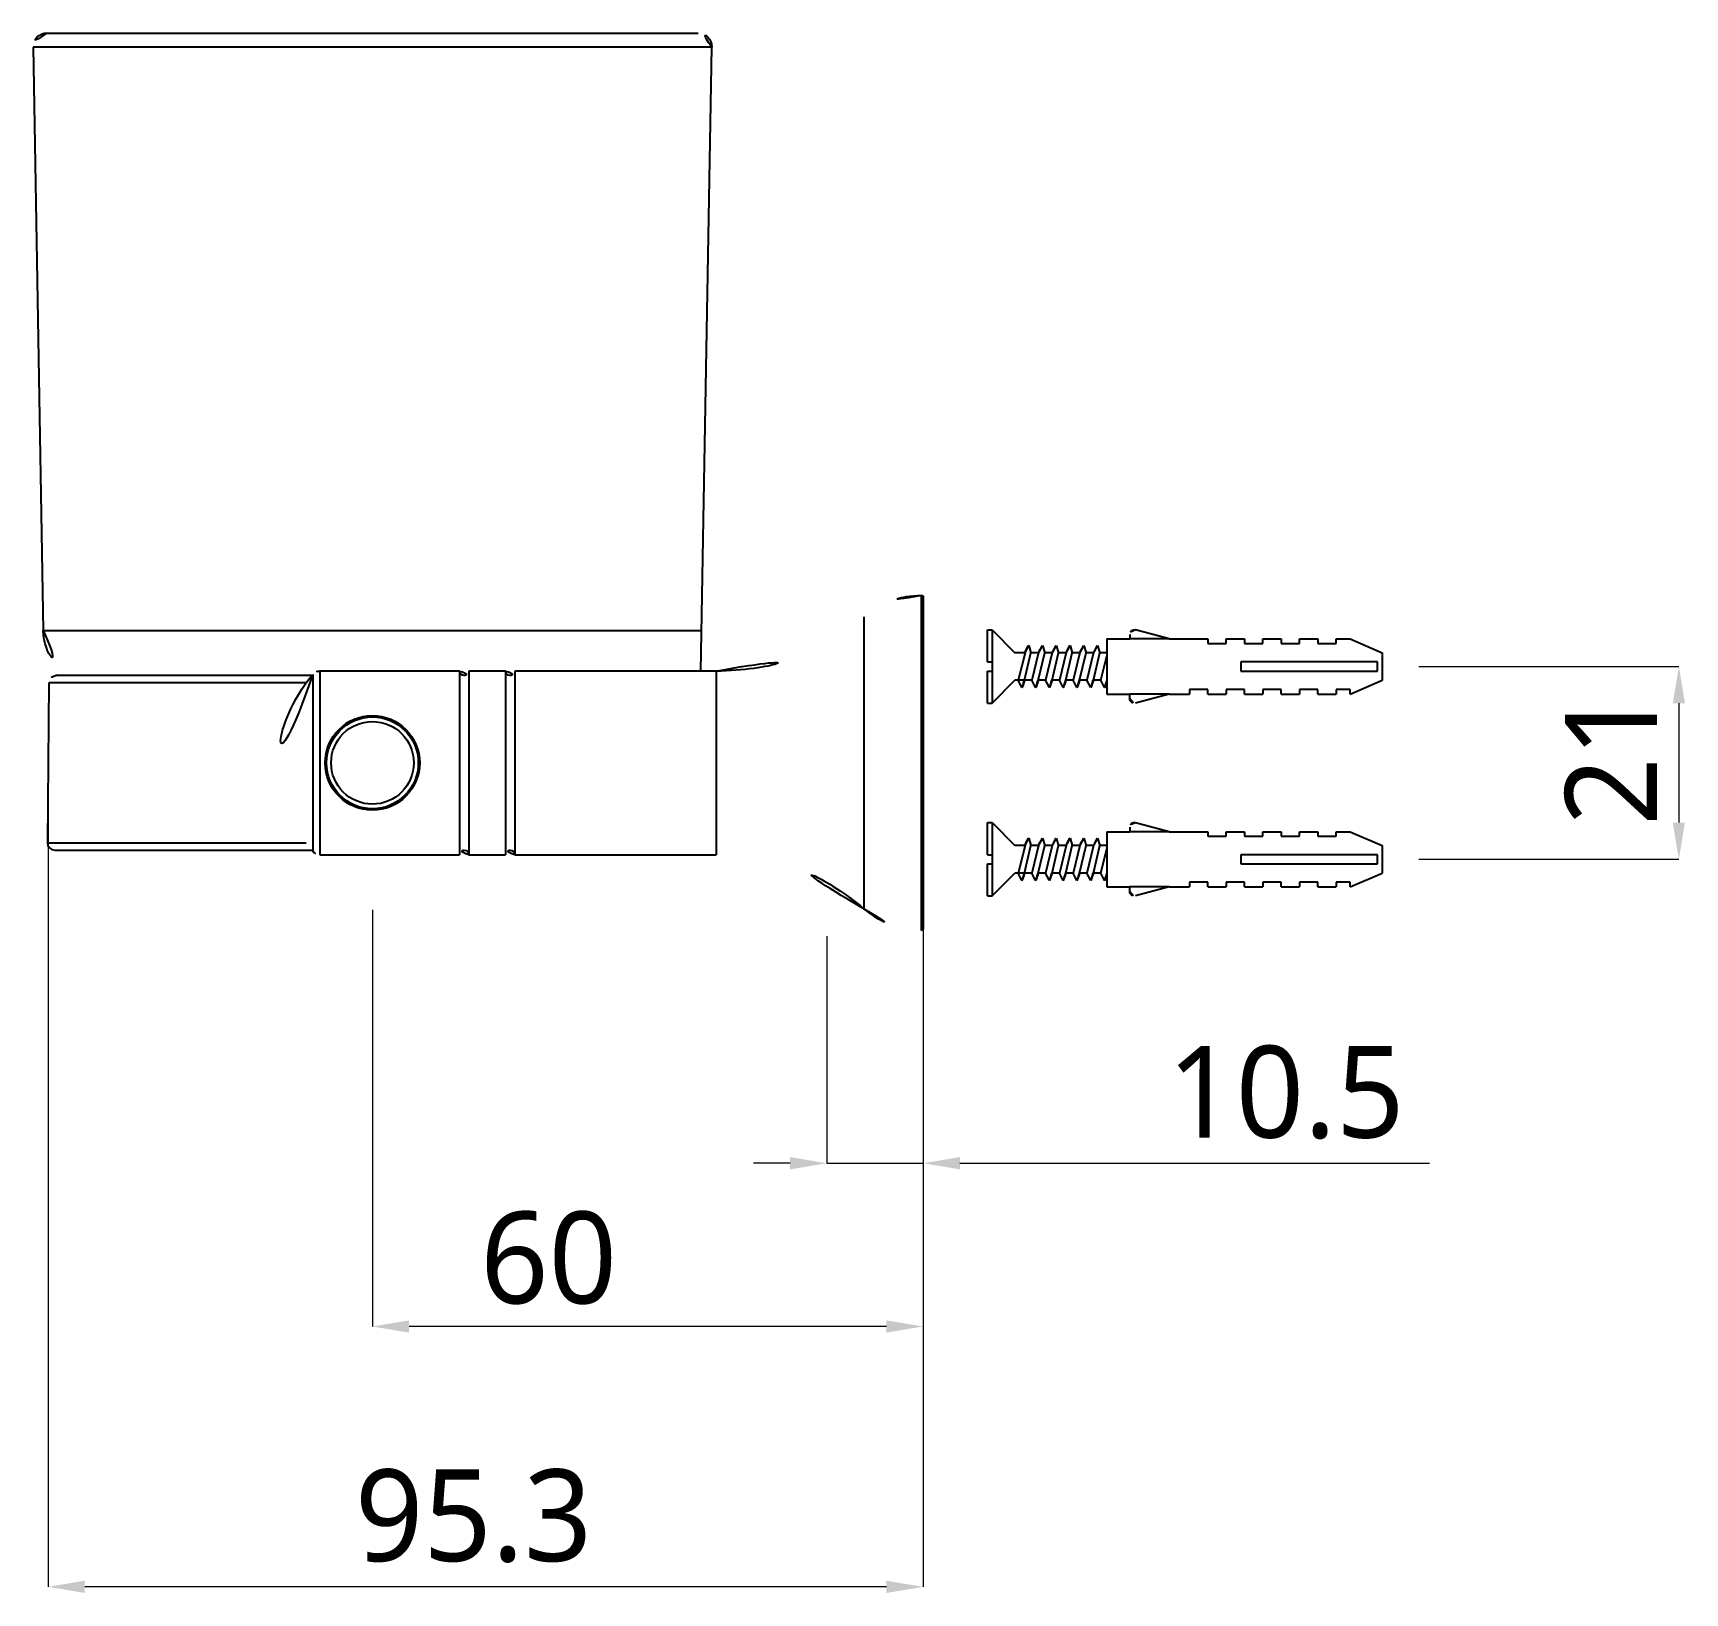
# Model space of a CAD drawing. Extents: x 16296660632 to 16296679688, y -37409620961 to -37409616551.
# Drawn here: x 16296679209.6 to 16296679389.6, y -37409616852.3 to -37409616682.4 of the extents above; entities that cross this region are included whole.
import ezdxf

# ---------------------------------------------------------------- set-up
doc = ezdxf.new("R2010")
doc.units = 0
doc.header["$LTSCALE"] = 10
doc.header["$MEASUREMENT"] = 0
doc.header["$PDMODE"] = 3
doc.header["$PDSIZE"] = -10
doc.layers.get('0').update_dxf_attribs({"linetype": 'CONTINUOUS'})
doc.layers.get('DEFPOINTS').update_dxf_attribs({"linetype": 'CONTINUOUS'})
doc.styles.add('Daelim Dimension', font='')
doc.styles.get('Daelim Dimension').set_extended_font_data('NanumGothic')
doc.dimstyles.new('DEFAULT', dxfattribs={"dimscale": 2, "dimtxt": 2, "dimasz": 2, "dimexe": 0, "dimexo": 2, "dimgap": 1, "dimtad": 1, "dimdec": 1, "dimzin": 9, "dimdsep": 46, "dimtxsty": 'Daelim Dimension', "dimcen": 0.5, "dimclrd": 252, "dimclre": 252, "dimclrt": 3, "dimadec": 1, "dimazin": 0, "dimtfac": 1, "dimtdec": 1, "dimtix": 1, "dimtmove": 0, "dimatfit": 3, "dimfxl": 1, "dimtolj": 1, "dimtzin": 1, "dimlwd": 9, "dimlwe": 9, "dimarcsym": 0})

# ---------------------------------------------------------------- blocks, each defined once
blk = doc.blocks.new('*D16')
at = {"color": 5, "lineweight": 9, "transparency": 16777216}
for p, q in [((16296679296.084801, -37409616780.716957), (16296679296.084801, -37409616805.46199)), ((16296679306.584801, -37409616783.898407), (16296679306.584801, -37409616805.46199)), ((16296679292.084801, -37409616805.46199), (16296679288.084801, -37409616805.46199)), ((16296679296.084801, -37409616805.46199), (16296679306.584801, -37409616805.46199)), ((16296679310.584801, -37409616805.46199), (16296679361.735979, -37409616805.46199))]:
    blk.add_line(p, q, dxfattribs=at)
at = {"color": 5, "transparency": 16777216}
for points in [[(16296679292.084801, -37409616804.795326), (16296679292.084801, -37409616806.128647), (16296679296.084801, -37409616805.46199)], [(16296679310.584801, -37409616804.795326), (16296679310.584801, -37409616806.128647), (16296679306.584801, -37409616805.46199)]]:
    blk.add_solid(points, dxfattribs=at)
at = {"layer": 'DEFPOINTS', "color": 0, "transparency": 16777216}
for p in [(16296679296.084801, -37409616776.716957), (16296679306.584801, -37409616779.898407), (16296679296.084801, -37409616805.46199)]:
    blk.add_point(p, dxfattribs=at)
at = {"color": 7, "transparency": 16777216, "insert": (16296679346.102209, -37409616797.775291), "char_height": 10, "attachment_point": 5, "style": 'Daelim Dimension'}
blk.add_mtext('\\A1;10.5', dxfattribs=at)
blk = doc.blocks.new('*D17')
at = {"color": 5, "lineweight": 9, "transparency": 16777216}
for p, q in [((16296679246.584801, -37409616777.850357), (16296679246.584801, -37409616823.246613)), ((16296679306.584801, -37409616802.482231), (16296679306.584801, -37409616823.246613)), ((16296679302.584801, -37409616823.246613), (16296679250.584801, -37409616823.246613))]:
    blk.add_line(p, q, dxfattribs=at)
at = {"color": 5, "transparency": 16777216}
for points in [[(16296679250.584801, -37409616822.579948), (16296679250.584801, -37409616823.913277), (16296679246.584801, -37409616823.246613)], [(16296679302.584801, -37409616822.579948), (16296679302.584801, -37409616823.913277), (16296679306.584801, -37409616823.246613)]]:
    blk.add_solid(points, dxfattribs=at)
at = {"layer": 'DEFPOINTS', "color": 0, "transparency": 16777216}
for p in [(16296679246.584801, -37409616773.850357), (16296679306.584801, -37409616798.482231), (16296679246.584801, -37409616823.246613)]:
    blk.add_point(p, dxfattribs=at)
at = {"color": 7, "transparency": 16777216, "insert": (16296679265.78281, -37409616815.803123), "char_height": 10, "attachment_point": 5, "style": 'Daelim Dimension'}
blk.add_mtext('\\A1;60', dxfattribs=at)
blk = doc.blocks.new('*D21')
at = {"color": 5, "lineweight": 9, "transparency": 16777216}
for p, q in [((16296679360.5848, -37409616751.35046), (16296679388.90753, -37409616751.35046)), ((16296679388.90753, -37409616755.35046), (16296679388.90753, -37409616768.35046)), ((16296679360.5848, -37409616772.35046), (16296679388.90753, -37409616772.35046))]:
    blk.add_line(p, q, dxfattribs=at)
at = {"color": 5, "transparency": 16777216}
for points in [[(16296679388.24086, -37409616755.35046), (16296679389.5742, -37409616755.35046), (16296679388.90753, -37409616751.35046)], [(16296679388.24086, -37409616768.35046), (16296679389.5742, -37409616768.35046), (16296679388.90753, -37409616772.35046)]]:
    blk.add_solid(points, dxfattribs=at)
at = {"layer": 'DEFPOINTS', "color": 0, "transparency": 16777216}
for p in [(16296679356.5848, -37409616751.35046), (16296679356.5848, -37409616772.35046), (16296679388.90753, -37409616772.35046)]:
    blk.add_point(p, dxfattribs=at)
at = {"color": 7, "transparency": 16777216, "insert": (16296679381.51412, -37409616761.24116), "char_height": 10, "attachment_point": 5, "rotation": 90, "style": 'Daelim Dimension'}
blk.add_mtext('\\A1;21', dxfattribs=at)
blk = doc.blocks.new('*D13')
at = {"color": 5, "lineweight": 9, "transparency": 16777216}
for p, q in [((16296679211.251249, -37409616765.850456), (16296679211.251249, -37409616851.605591)), ((16296679306.584801, -37409616765.850456), (16296679306.584801, -37409616851.605591)), ((16296679302.584801, -37409616851.605591), (16296679215.251249, -37409616851.605591))]:
    blk.add_line(p, q, dxfattribs=at)
at = {"color": 5, "transparency": 16777216}
for points in [[(16296679215.251249, -37409616850.938927), (16296679215.251249, -37409616852.272247), (16296679211.251249, -37409616851.605591)], [(16296679302.584801, -37409616850.938927), (16296679302.584801, -37409616852.272247), (16296679306.584801, -37409616851.605591)]]:
    blk.add_solid(points, dxfattribs=at)
at = {"layer": 'DEFPOINTS', "color": 0, "transparency": 16777216}
for p in [(16296679211.251249, -37409616761.850456), (16296679306.584801, -37409616761.850456), (16296679211.251249, -37409616851.605591)]:
    blk.add_point(p, dxfattribs=at)
at = {"color": 7, "transparency": 16777216, "insert": (16296679257.606701, -37409616843.904587), "char_height": 10, "attachment_point": 5, "style": 'Daelim Dimension'}
blk.add_mtext('\\A1;95.3', dxfattribs=at)

msp = doc.modelspace()

# ---------------------------------------------------------------- linework, layer by layer
at = {"color": 7}
for p, q in [((16296679211.111219, -37409616682.350372), (16296679282.05839, -37409616682.350372)), ((16296679209.611441, -37409616683.876549), (16296679210.720909, -37409616747.43763)), ((16296679283.558161, -37409616683.876549), (16296679209.611441, -37409616683.876549)), ((16296679282.371679, -37409616751.850456), (16296679283.558161, -37409616683.876549)), ((16296679306.38072, -37409616743.601128), (16296679306.38072, -37409616780.096962)), ((16296679306.584801, -37409616743.817062), (16296679306.584801, -37409616761.850456)), ((16296679300.13603, -37409616745.957603), (16296679300.13603, -37409616761.850456)), ((16296679210.720909, -37409616747.43763), (16296679282.4487, -37409616747.43763)), ((16296679314.084801, -37409616747.350456), (16296679314.084801, -37409616755.350456)), ((16296679326.584801, -37409616748.350456), (16296679326.584801, -37409616754.350456)), ((16296679333.382681, -37409616748.350456), (16296679329.084801, -37409616748.350456)), ((16296679317.677799, -37409616749.850456), (16296679316.927799, -37409616752.850456)), ((16296679317.632441, -37409616752.85041), (16296679318.3248, -37409616749.850456)), ((16296679319.149771, -37409616749.835587), (16296679318.427799, -37409616752.850456)), ((16296679319.12664, -37409616752.867844), (16296679319.8248, -37409616749.850456)), ((16296679320.649771, -37409616749.835587), (16296679319.927799, -37409616752.850456)), ((16296679320.632441, -37409616752.85041), (16296679321.3248, -37409616749.850456)), ((16296679322.149771, -37409616749.835587), (16296679321.427799, -37409616752.850456)), ((16296679322.132441, -37409616752.85041), (16296679322.8248, -37409616749.850456)), ((16296679323.649771, -37409616749.835587), (16296679322.927799, -37409616752.850456)), ((16296679323.632429, -37409616752.850456), (16296679324.3248, -37409616749.850456)), ((16296679325.149771, -37409616749.835587), (16296679324.427799, -37409616752.850456)), ((16296679325.132441, -37409616752.85041), (16296679325.8248, -37409616749.850456)), ((16296679325.927799, -37409616752.850456), (16296679326.584801, -37409616750.222458)), ((16296679240.861, -37409616751.850456), (16296679240.861, -37409616761.850456)), ((16296679256.084801, -37409616751.850456), (16296679240.861, -37409616751.850456)), ((16296679241.584801, -37409616751.850456), (16296679240.861, -37409616751.850456)), ((16296679256.084801, -37409616751.850456), (16296679256.084801, -37409616771.850456)), ((16296679257.084801, -37409616751.850456), (16296679257.084801, -37409616771.850456)), ((16296679261.084801, -37409616751.850456), (16296679257.084801, -37409616751.850456)), ((16296679261.084801, -37409616751.850456), (16296679261.084801, -37409616771.850456)), ((16296679262.084801, -37409616751.850456), (16296679262.084801, -37409616771.850456)), ((16296679284.01408, -37409616751.850456), (16296679262.084801, -37409616751.850456)), ((16296679284.01408, -37409616751.850456), (16296679284.01408, -37409616761.850456)), ((16296679341.195921, -37409616750.850456), (16296679341.195921, -37409616751.850456)), ((16296679211.32732, -37409616753.133682), (16296679211.175301, -37409616770.553436)), ((16296679239.97669, -37409616752.350372), (16296679212.126011, -37409616752.350372)), ((16296679240.095011, -37409616752.207603), (16296679240.095011, -37409616761.850456)), ((16296679333.382681, -37409616754.350456), (16296679329.084801, -37409616754.350456)), ((16296679306.584801, -37409616756.850456), (16296679306.584801, -37409616766.850456)), ((16296679240.095011, -37409616761.850456), (16296679240.095011, -37409616771.493317)), ((16296679240.861, -37409616761.850456), (16296679240.861, -37409616771.850456)), ((16296679284.01408, -37409616761.850456), (16296679284.01408, -37409616771.850456)), ((16296679300.13603, -37409616761.850456), (16296679300.13603, -37409616777.743317)), ((16296679306.584801, -37409616761.850456), (16296679306.38072, -37409616761.850456)), ((16296679306.584801, -37409616761.850456), (16296679306.584801, -37409616779.897003)), ((16296679314.084801, -37409616768.350456), (16296679314.084801, -37409616776.350456)), ((16296679326.584801, -37409616769.350456), (16296679326.584801, -37409616775.350456)), ((16296679333.382681, -37409616769.350456), (16296679329.084801, -37409616769.350456)), ((16296679211.974119, -37409616771.350372), (16296679239.976549, -37409616771.350372)), ((16296679240.861, -37409616771.850456), (16296679256.084801, -37409616771.850456)), ((16296679240.861, -37409616771.850456), (16296679241.584801, -37409616771.850456)), ((16296679257.084801, -37409616771.850456), (16296679261.084801, -37409616771.850456)), ((16296679262.084801, -37409616771.850456), (16296679284.01408, -37409616771.850456)), ((16296679317.677799, -37409616770.850456), (16296679316.927799, -37409616773.850456)), ((16296679317.632441, -37409616773.85041), (16296679318.3248, -37409616770.850456)), ((16296679319.149771, -37409616770.835587), (16296679318.427799, -37409616773.850456)), ((16296679319.12664, -37409616773.867844), (16296679319.8248, -37409616770.850456)), ((16296679320.649771, -37409616770.835587), (16296679319.927799, -37409616773.850456)), ((16296679320.632441, -37409616773.85041), (16296679321.3248, -37409616770.850456)), ((16296679322.149771, -37409616770.835587), (16296679321.427799, -37409616773.850456)), ((16296679322.132441, -37409616773.85041), (16296679322.8248, -37409616770.850456)), ((16296679323.649771, -37409616770.835587), (16296679322.927799, -37409616773.850456)), ((16296679323.632429, -37409616773.850456), (16296679324.3248, -37409616770.850456)), ((16296679325.149771, -37409616770.835587), (16296679324.427799, -37409616773.850456)), ((16296679325.132441, -37409616773.85041), (16296679325.8248, -37409616770.850456)), ((16296679325.927799, -37409616773.850456), (16296679326.584801, -37409616771.222458)), ((16296679341.195921, -37409616771.850456), (16296679341.195921, -37409616772.850456)), ((16296679333.382681, -37409616775.350456), (16296679329.084801, -37409616775.350456))]:
    msp.add_line(p, q, dxfattribs=at)
at = {"color": 7, "linetype": 'Continuous'}
for p, q in [((16296679313.584801, -37409616750.850456), (16296679313.584801, -37409616747.350456)), ((16296679313.584801, -37409616747.350456), (16296679314.084801, -37409616747.350456)), ((16296679314.084801, -37409616747.350456), (16296679316.584801, -37409616749.850456)), ((16296679326.584801, -37409616748.350456), (16296679329.084801, -37409616748.350456)), ((16296679329.084801, -37409616747.850456), (16296679329.084801, -37409616748.350456)), ((16296679333.382681, -37409616748.350456), (16296679329.714211, -37409616747.367493)), ((16296679333.382681, -37409616748.350456), (16296679337.584801, -37409616748.350456)), ((16296679337.584801, -37409616748.350456), (16296679337.584801, -37409616748.850456)), ((16296679339.584801, -37409616748.350456), (16296679341.584801, -37409616748.350456)), ((16296679339.584801, -37409616748.850456), (16296679339.584801, -37409616748.350456)), ((16296679341.584801, -37409616748.350456), (16296679341.584801, -37409616748.850456)), ((16296679343.584801, -37409616748.350456), (16296679345.584801, -37409616748.350456)), ((16296679343.584801, -37409616748.850456), (16296679343.584801, -37409616748.350456)), ((16296679345.584801, -37409616748.350456), (16296679345.584801, -37409616748.850456)), ((16296679347.584801, -37409616748.350456), (16296679349.584801, -37409616748.350456)), ((16296679347.584801, -37409616748.850456), (16296679347.584801, -37409616748.350456)), ((16296679349.584801, -37409616748.350456), (16296679349.584801, -37409616748.850456)), ((16296679351.584801, -37409616748.350456), (16296679353.084801, -37409616748.350456)), ((16296679351.584801, -37409616748.850456), (16296679351.584801, -37409616748.350456)), ((16296679353.084801, -37409616748.350456), (16296679356.584801, -37409616749.850456)), ((16296679317.677799, -37409616749.850456), (16296679316.584801, -37409616749.850456)), ((16296679317.677799, -37409616749.850456), (16296679318.084801, -37409616749.05146)), ((16296679318.03681, -37409616749.097763), (16296679318.084801, -37409616749.05146)), ((16296679318.084801, -37409616749.05146), (16296679318.3248, -37409616749.850456)), ((16296679319.177799, -37409616749.850456), (16296679318.3248, -37409616749.850456)), ((16296679319.177799, -37409616749.850456), (16296679319.584801, -37409616749.05146)), ((16296679319.53681, -37409616749.097763), (16296679319.584801, -37409616749.05146)), ((16296679319.584801, -37409616749.05146), (16296679319.8248, -37409616749.850456)), ((16296679320.677799, -37409616749.850456), (16296679319.8248, -37409616749.850456)), ((16296679320.677799, -37409616749.850456), (16296679321.084801, -37409616749.05146)), ((16296679321.03681, -37409616749.097763), (16296679321.084801, -37409616749.05146)), ((16296679321.084801, -37409616749.05146), (16296679321.3248, -37409616749.850456)), ((16296679322.177799, -37409616749.850456), (16296679321.3248, -37409616749.850456)), ((16296679322.177799, -37409616749.850456), (16296679322.584801, -37409616749.05146)), ((16296679322.53681, -37409616749.097763), (16296679322.584801, -37409616749.05146)), ((16296679322.584801, -37409616749.05146), (16296679322.8248, -37409616749.850456)), ((16296679323.677799, -37409616749.850456), (16296679322.8248, -37409616749.850456)), ((16296679323.677799, -37409616749.850456), (16296679324.084801, -37409616749.05146)), ((16296679324.03681, -37409616749.097763), (16296679324.084801, -37409616749.05146)), ((16296679324.084801, -37409616749.05146), (16296679324.3248, -37409616749.850456)), ((16296679325.177799, -37409616749.850456), (16296679324.3248, -37409616749.850456)), ((16296679325.177799, -37409616749.850456), (16296679325.584801, -37409616749.05146)), ((16296679325.53681, -37409616749.097763), (16296679325.584801, -37409616749.05146)), ((16296679325.584801, -37409616749.05146), (16296679325.8248, -37409616749.850456)), ((16296679326.584801, -37409616749.850456), (16296679325.8248, -37409616749.850456)), ((16296679337.584801, -37409616748.850456), (16296679339.584801, -37409616748.850456)), ((16296679341.584801, -37409616748.850456), (16296679343.584801, -37409616748.850456)), ((16296679345.584801, -37409616748.850456), (16296679347.584801, -37409616748.850456)), ((16296679349.584801, -37409616748.850456), (16296679351.584801, -37409616748.850456)), ((16296679356.584801, -37409616749.850456), (16296679356.584801, -37409616752.850456)), ((16296679313.584801, -37409616750.850456), (16296679314.084801, -37409616750.850456)), ((16296679313.584801, -37409616755.350456), (16296679313.584801, -37409616751.850456)), ((16296679313.584801, -37409616751.850456), (16296679314.084801, -37409616751.850456)), ((16296679356.084801, -37409616750.850456), (16296679341.195921, -37409616750.850456)), ((16296679341.195921, -37409616751.850456), (16296679356.084801, -37409616751.850456)), ((16296679356.084801, -37409616751.850456), (16296679356.084801, -37409616750.850456)), ((16296679314.084801, -37409616755.350456), (16296679316.584801, -37409616752.850456)), ((16296679318.427799, -37409616752.850456), (16296679316.584801, -37409616752.850456)), ((16296679317.334801, -37409616753.64946), (16296679316.927799, -37409616752.850456)), ((16296679317.5748, -37409616752.850456), (16296679317.334801, -37409616753.64946)), ((16296679318.834801, -37409616753.64946), (16296679318.427799, -37409616752.850456)), ((16296679319.0748, -37409616752.850456), (16296679318.834801, -37409616753.64946)), ((16296679319.927799, -37409616752.850456), (16296679319.0748, -37409616752.850456)), ((16296679320.334801, -37409616753.64946), (16296679319.927799, -37409616752.850456)), ((16296679320.5748, -37409616752.850456), (16296679320.334801, -37409616753.64946)), ((16296679321.427799, -37409616752.850456), (16296679320.5748, -37409616752.850456)), ((16296679321.834801, -37409616753.64946), (16296679321.427799, -37409616752.850456)), ((16296679322.0748, -37409616752.850456), (16296679321.834801, -37409616753.64946)), ((16296679322.927799, -37409616752.850456), (16296679322.0748, -37409616752.850456)), ((16296679323.334801, -37409616753.64946), (16296679322.927799, -37409616752.850456)), ((16296679323.5748, -37409616752.850456), (16296679323.334801, -37409616753.64946)), ((16296679324.427799, -37409616752.850456), (16296679323.5748, -37409616752.850456)), ((16296679324.834801, -37409616753.64946), (16296679324.427799, -37409616752.850456)), ((16296679325.0748, -37409616752.850456), (16296679324.834801, -37409616753.64946)), ((16296679325.927799, -37409616752.850456), (16296679325.0748, -37409616752.850456)), ((16296679326.334801, -37409616753.64946), (16296679325.927799, -37409616752.850456)), ((16296679326.5748, -37409616752.850456), (16296679326.334801, -37409616753.64946)), ((16296679326.584801, -37409616752.850456), (16296679326.5748, -37409616752.850456)), ((16296679337.584801, -37409616753.850456), (16296679335.584801, -37409616753.850456)), ((16296679335.584801, -37409616753.850456), (16296679335.584801, -37409616754.350456)), ((16296679337.584801, -37409616754.350456), (16296679337.584801, -37409616753.850456)), ((16296679341.584801, -37409616753.850456), (16296679339.584801, -37409616753.850456)), ((16296679339.584801, -37409616753.850456), (16296679339.584801, -37409616754.350456)), ((16296679341.584801, -37409616754.350456), (16296679341.584801, -37409616753.850456)), ((16296679345.584801, -37409616753.850456), (16296679343.584801, -37409616753.850456)), ((16296679343.584801, -37409616753.850456), (16296679343.584801, -37409616754.350456)), ((16296679345.584801, -37409616754.350456), (16296679345.584801, -37409616753.850456)), ((16296679349.584801, -37409616753.850456), (16296679347.584801, -37409616753.850456)), ((16296679347.584801, -37409616753.850456), (16296679347.584801, -37409616754.350456)), ((16296679349.584801, -37409616754.350456), (16296679349.584801, -37409616753.850456)), ((16296679353.084801, -37409616753.850456), (16296679351.584801, -37409616753.850456)), ((16296679351.584801, -37409616753.850456), (16296679351.584801, -37409616754.350456)), ((16296679353.084801, -37409616754.350456), (16296679356.584801, -37409616752.850456)), ((16296679353.084801, -37409616754.350456), (16296679353.084801, -37409616753.850456)), ((16296679356.584801, -37409616752.781616), (16296679356.544689, -37409616752.867653)), ((16296679313.642639, -37409616755.350456), (16296679313.584801, -37409616755.334961)), ((16296679313.584801, -37409616755.350456), (16296679314.084801, -37409616755.350456)), ((16296679326.584801, -37409616754.350456), (16296679329.084801, -37409616754.350456)), ((16296679329.084801, -37409616754.850456), (16296679329.084801, -37409616754.350456)), ((16296679333.382681, -37409616754.350456), (16296679329.714211, -37409616755.33342)), ((16296679333.382681, -37409616754.350456), (16296679335.584801, -37409616754.350456)), ((16296679337.584801, -37409616754.350456), (16296679339.584801, -37409616754.350456)), ((16296679341.584801, -37409616754.350456), (16296679343.584801, -37409616754.350456)), ((16296679345.584801, -37409616754.350456), (16296679347.584801, -37409616754.350456)), ((16296679349.584801, -37409616754.350456), (16296679351.584801, -37409616754.350456)), ((16296679313.584801, -37409616771.850456), (16296679313.584801, -37409616768.350456)), ((16296679313.584801, -37409616768.350456), (16296679314.084801, -37409616768.350456)), ((16296679314.084801, -37409616768.350456), (16296679316.584801, -37409616770.850456)), ((16296679317.677799, -37409616770.850456), (16296679318.084801, -37409616770.05146)), ((16296679318.03681, -37409616770.097763), (16296679318.084801, -37409616770.05146)), ((16296679318.084801, -37409616770.05146), (16296679318.3248, -37409616770.850456)), ((16296679319.177799, -37409616770.850456), (16296679319.584801, -37409616770.05146)), ((16296679319.53681, -37409616770.097763), (16296679319.584801, -37409616770.05146)), ((16296679319.584801, -37409616770.05146), (16296679319.8248, -37409616770.850456)), ((16296679320.677799, -37409616770.850456), (16296679321.084801, -37409616770.05146)), ((16296679321.03681, -37409616770.097763), (16296679321.084801, -37409616770.05146)), ((16296679321.084801, -37409616770.05146), (16296679321.3248, -37409616770.850456)), ((16296679322.177799, -37409616770.850456), (16296679322.584801, -37409616770.05146)), ((16296679322.53681, -37409616770.097763), (16296679322.584801, -37409616770.05146)), ((16296679322.584801, -37409616770.05146), (16296679322.8248, -37409616770.850456)), ((16296679323.677799, -37409616770.850456), (16296679324.084801, -37409616770.05146)), ((16296679324.03681, -37409616770.097763), (16296679324.084801, -37409616770.05146)), ((16296679324.084801, -37409616770.05146), (16296679324.3248, -37409616770.850456)), ((16296679325.177799, -37409616770.850456), (16296679325.584801, -37409616770.05146)), ((16296679325.53681, -37409616770.097763), (16296679325.584801, -37409616770.05146)), ((16296679325.584801, -37409616770.05146), (16296679325.8248, -37409616770.850456)), ((16296679326.584801, -37409616769.350456), (16296679329.084801, -37409616769.350456)), ((16296679329.084801, -37409616768.850456), (16296679329.084801, -37409616769.350456)), ((16296679333.382681, -37409616769.350456), (16296679329.714211, -37409616768.367493)), ((16296679333.382681, -37409616769.350456), (16296679337.584801, -37409616769.350456)), ((16296679337.584801, -37409616769.350456), (16296679337.584801, -37409616769.850456)), ((16296679337.584801, -37409616769.850456), (16296679339.584801, -37409616769.850456)), ((16296679339.584801, -37409616769.350456), (16296679341.584801, -37409616769.350456)), ((16296679339.584801, -37409616769.850456), (16296679339.584801, -37409616769.350456)), ((16296679341.584801, -37409616769.350456), (16296679341.584801, -37409616769.850456)), ((16296679341.584801, -37409616769.850456), (16296679343.584801, -37409616769.850456)), ((16296679343.584801, -37409616769.350456), (16296679345.584801, -37409616769.350456)), ((16296679343.584801, -37409616769.850456), (16296679343.584801, -37409616769.350456)), ((16296679345.584801, -37409616769.350456), (16296679345.584801, -37409616769.850456)), ((16296679345.584801, -37409616769.850456), (16296679347.584801, -37409616769.850456)), ((16296679347.584801, -37409616769.350456), (16296679349.584801, -37409616769.350456)), ((16296679347.584801, -37409616769.850456), (16296679347.584801, -37409616769.350456)), ((16296679349.584801, -37409616769.350456), (16296679349.584801, -37409616769.850456)), ((16296679349.584801, -37409616769.850456), (16296679351.584801, -37409616769.850456)), ((16296679351.584801, -37409616769.350456), (16296679353.084801, -37409616769.350456)), ((16296679351.584801, -37409616769.850456), (16296679351.584801, -37409616769.350456)), ((16296679353.084801, -37409616769.350456), (16296679356.584801, -37409616770.850456)), ((16296679313.584801, -37409616771.850456), (16296679314.084801, -37409616771.850456)), ((16296679317.677799, -37409616770.850456), (16296679316.584801, -37409616770.850456)), ((16296679319.177799, -37409616770.850456), (16296679318.3248, -37409616770.850456)), ((16296679320.677799, -37409616770.850456), (16296679319.8248, -37409616770.850456)), ((16296679322.177799, -37409616770.850456), (16296679321.3248, -37409616770.850456)), ((16296679323.677799, -37409616770.850456), (16296679322.8248, -37409616770.850456)), ((16296679325.177799, -37409616770.850456), (16296679324.3248, -37409616770.850456)), ((16296679326.584801, -37409616770.850456), (16296679325.8248, -37409616770.850456)), ((16296679356.084801, -37409616771.850456), (16296679341.195921, -37409616771.850456)), ((16296679356.084801, -37409616772.850456), (16296679356.084801, -37409616771.850456)), ((16296679356.584801, -37409616770.850456), (16296679356.584801, -37409616773.850456)), ((16296679313.584801, -37409616776.350456), (16296679313.584801, -37409616772.850456)), ((16296679313.584801, -37409616772.850456), (16296679314.084801, -37409616772.850456)), ((16296679341.195921, -37409616772.850456), (16296679356.084801, -37409616772.850456)), ((16296679314.084801, -37409616776.350456), (16296679316.584801, -37409616773.850456)), ((16296679318.427799, -37409616773.850456), (16296679316.584801, -37409616773.850456)), ((16296679317.334801, -37409616774.64946), (16296679316.927799, -37409616773.850456)), ((16296679317.5748, -37409616773.850456), (16296679317.334801, -37409616774.64946)), ((16296679318.834801, -37409616774.64946), (16296679318.427799, -37409616773.850456)), ((16296679319.0748, -37409616773.850456), (16296679318.834801, -37409616774.64946)), ((16296679319.927799, -37409616773.850456), (16296679319.0748, -37409616773.850456)), ((16296679320.334801, -37409616774.64946), (16296679319.927799, -37409616773.850456)), ((16296679320.5748, -37409616773.850456), (16296679320.334801, -37409616774.64946)), ((16296679321.427799, -37409616773.850456), (16296679320.5748, -37409616773.850456)), ((16296679321.834801, -37409616774.64946), (16296679321.427799, -37409616773.850456)), ((16296679322.0748, -37409616773.850456), (16296679321.834801, -37409616774.64946)), ((16296679322.927799, -37409616773.850456), (16296679322.0748, -37409616773.850456)), ((16296679323.334801, -37409616774.64946), (16296679322.927799, -37409616773.850456)), ((16296679323.5748, -37409616773.850456), (16296679323.334801, -37409616774.64946)), ((16296679324.427799, -37409616773.850456), (16296679323.5748, -37409616773.850456)), ((16296679324.834801, -37409616774.64946), (16296679324.427799, -37409616773.850456)), ((16296679325.0748, -37409616773.850456), (16296679324.834801, -37409616774.64946)), ((16296679325.927799, -37409616773.850456), (16296679325.0748, -37409616773.850456)), ((16296679326.334801, -37409616774.64946), (16296679325.927799, -37409616773.850456)), ((16296679326.5748, -37409616773.850456), (16296679326.334801, -37409616774.64946)), ((16296679326.584801, -37409616773.850456), (16296679326.5748, -37409616773.850456)), ((16296679326.584801, -37409616775.350456), (16296679329.084801, -37409616775.350456)), ((16296679329.084801, -37409616775.850456), (16296679329.084801, -37409616775.350456)), ((16296679333.382681, -37409616775.350456), (16296679329.714211, -37409616776.33342)), ((16296679333.382681, -37409616775.350456), (16296679335.584801, -37409616775.350456)), ((16296679337.584801, -37409616774.850456), (16296679335.584801, -37409616774.850456)), ((16296679335.584801, -37409616774.850456), (16296679335.584801, -37409616775.350456)), ((16296679337.584801, -37409616775.350456), (16296679337.584801, -37409616774.850456)), ((16296679337.584801, -37409616775.350456), (16296679339.584801, -37409616775.350456)), ((16296679341.584801, -37409616774.850456), (16296679339.584801, -37409616774.850456)), ((16296679339.584801, -37409616774.850456), (16296679339.584801, -37409616775.350456)), ((16296679341.584801, -37409616775.350456), (16296679341.584801, -37409616774.850456)), ((16296679341.584801, -37409616775.350456), (16296679343.584801, -37409616775.350456)), ((16296679345.584801, -37409616774.850456), (16296679343.584801, -37409616774.850456)), ((16296679343.584801, -37409616774.850456), (16296679343.584801, -37409616775.350456)), ((16296679345.584801, -37409616775.350456), (16296679345.584801, -37409616774.850456)), ((16296679345.584801, -37409616775.350456), (16296679347.584801, -37409616775.350456)), ((16296679349.584801, -37409616774.850456), (16296679347.584801, -37409616774.850456)), ((16296679347.584801, -37409616774.850456), (16296679347.584801, -37409616775.350456)), ((16296679349.584801, -37409616775.350456), (16296679349.584801, -37409616774.850456)), ((16296679349.584801, -37409616775.350456), (16296679351.584801, -37409616775.350456)), ((16296679353.084801, -37409616774.850456), (16296679351.584801, -37409616774.850456)), ((16296679351.584801, -37409616774.850456), (16296679351.584801, -37409616775.350456)), ((16296679353.084801, -37409616775.350456), (16296679356.584801, -37409616773.850456)), ((16296679353.084801, -37409616775.350456), (16296679353.084801, -37409616774.850456)), ((16296679356.584801, -37409616773.781616), (16296679356.544689, -37409616773.867653)), ((16296679313.642639, -37409616776.350456), (16296679313.584801, -37409616776.334961)), ((16296679313.584801, -37409616776.350456), (16296679314.084801, -37409616776.350456))]:
    msp.add_line(p, q, dxfattribs=at)
at = {"color": 7, "flags": 128}
for points in [[(16296679306.38072, -37409616743.601128), (16296679306.467409, -37409616743.618927), (16296679306.53754, -37409616743.671959), (16296679306.57272, -37409616743.732613), (16296679306.584801, -37409616743.801086)], [(16296679239.37059, -37409616753.143387), (16296679237.45899, -37409616753.143387), (16296679233.091921, -37409616753.143387), (16296679228.95569, -37409616753.143387), (16296679225.121099, -37409616753.143387), (16296679221.653749, -37409616753.143387), (16296679218.612961, -37409616753.143387), (16296679216.05077, -37409616753.143387), (16296679214.011009, -37409616753.143387), (16296679212.528589, -37409616753.143387), (16296679211.62886, -37409616753.143387), (16296679211.32723, -37409616753.143387)], [(16296679211.17412, -37409616770.543388), (16296679211.233, -37409616770.851669), (16296679211.405951, -37409616771.113579), (16296679211.666349, -37409616771.288803), (16296679211.974119, -37409616771.350372)], [(16296679211.17539, -37409616770.543404), (16296679211.47831, -37409616770.543388), (16296679212.38191, -37409616770.543388), (16296679213.87072, -37409616770.543388), (16296679215.91926, -37409616770.543388), (16296679218.492491, -37409616770.543388), (16296679221.546379, -37409616770.543388), (16296679225.02866, -37409616770.543388), (16296679228.87977, -37409616770.543388), (16296679233.03381, -37409616770.543388), (16296679237.419689, -37409616770.543388), (16296679239.360531, -37409616770.543388)], [(16296679306.584801, -37409616779.897003), (16296679306.565229, -37409616779.983307), (16296679306.51078, -37409616780.052338), (16296679306.44943, -37409616780.086273), (16296679306.38072, -37409616780.096962)]]:
    msp.add_lwpolyline(points, dxfattribs=at)
at = {"color": 7}
for radius in [5.15, 5, 5, 4.5]:
    msp.add_circle((16296679246.584801, -37409616761.850456), radius, dxfattribs=at)
for centre, radius, start, end in [((16296679211.111219, -37409616683.850372), 1.5, 90, 181.00020928), ((16296679282.05839, -37409616683.850372), 1.5, 358.99979072, 90), ((16296679306.584801, -37409616753.600456), 10, 91.1694069, 130.15675134), ((16296679284.01408, -37409616726.850456), 25, 270, 310.15675134), ((16296679215.72015, -37409616747.350372), 5, 181.00020928, 270), ((16296679240.861, -37409616752.850456), 1, 90, 139.99456313), ((16296679256.584801, -37409616751.850456), 0.5, 180, 0), ((16296679261.584801, -37409616751.850456), 0.5, 180, 0), ((16296679212.12599, -37409616753.150383), 0.800014, 90, 179.49904026), ((16296679251.584801, -37409616761.850456), 15, 139.99456313, 220.00543687), ((16296679240.861, -37409616770.850456), 1, 220.00543687, 270), ((16296679256.584801, -37409616771.850456), 0.5, 0, 180), ((16296679261.584801, -37409616771.850456), 0.5, 0, 180), ((16296679284.01408, -37409616796.850456), 25, 49.84324866, 90), ((16296679306.584801, -37409616770.100456), 10, 229.84324866, 268.8305931)]:
    msp.add_arc(centre, radius, start, end, dxfattribs=at)
at = {"color": 7, "linetype": 'Continuous'}
for centre, start, end in [((16296679329.584801, -37409616747.850456), 74.99998964, 180), ((16296679329.584801, -37409616754.850456), 180, 285.00001036), ((16296679329.584801, -37409616768.850456), 74.99998964, 180), ((16296679329.584801, -37409616775.850456), 180, 285.00001036)]:
    msp.add_arc(centre, 0.5, start, end, dxfattribs=at)
for points in [[(16296679318.03681, -37409616749.097763), (16296679317.88936, -37409616749.380623), (16296679317.725929, -37409616749.69178), (16296679317.649771, -37409616749.835587)], [(16296679319.53681, -37409616749.097763), (16296679319.38936, -37409616749.380623), (16296679319.225929, -37409616749.69178), (16296679319.149771, -37409616749.835587)], [(16296679321.03681, -37409616749.097763), (16296679320.88936, -37409616749.380623), (16296679320.725929, -37409616749.69178), (16296679320.649771, -37409616749.835587)], [(16296679322.53681, -37409616749.097763), (16296679322.38936, -37409616749.380623), (16296679322.225929, -37409616749.69178), (16296679322.149771, -37409616749.835587)], [(16296679324.03681, -37409616749.097763), (16296679323.88936, -37409616749.380623), (16296679323.725929, -37409616749.69178), (16296679323.649771, -37409616749.835587)], [(16296679325.53681, -37409616749.097763), (16296679325.38936, -37409616749.380623), (16296679325.225929, -37409616749.69178), (16296679325.149771, -37409616749.835587)], [(16296679317.334801, -37409616753.64946), (16296679317.384809, -37409616753.59922), (16296679317.41501, -37409616753.523567)], [(16296679317.414249, -37409616753.523323), (16296679317.5093, -37409616753.226471), (16296679317.61521, -37409616752.902298), (16296679317.62664, -37409616752.867844)], [(16296679317.62664, -37409616752.867844), (16296679317.632441, -37409616752.85041)], [(16296679318.834801, -37409616753.64946), (16296679318.884809, -37409616753.59922), (16296679318.91501, -37409616753.523567)], [(16296679318.914249, -37409616753.523323), (16296679319.0093, -37409616753.226471), (16296679319.11521, -37409616752.902298), (16296679319.12664, -37409616752.867844)], [(16296679319.12664, -37409616752.867844), (16296679319.132441, -37409616752.85041)], [(16296679320.334801, -37409616753.64946), (16296679320.384809, -37409616753.59922), (16296679320.41501, -37409616753.523567)], [(16296679320.414249, -37409616753.523323), (16296679320.5093, -37409616753.226471), (16296679320.61521, -37409616752.902298), (16296679320.62664, -37409616752.867844)], [(16296679320.62664, -37409616752.867844), (16296679320.632441, -37409616752.85041)], [(16296679321.834801, -37409616753.64946), (16296679321.884809, -37409616753.59922), (16296679321.91501, -37409616753.523567)], [(16296679321.914249, -37409616753.523323), (16296679322.0093, -37409616753.226471), (16296679322.11521, -37409616752.902298), (16296679322.12664, -37409616752.867844)], [(16296679322.12664, -37409616752.867844), (16296679322.132441, -37409616752.85041)], [(16296679323.334801, -37409616753.64946), (16296679323.384809, -37409616753.59922), (16296679323.41501, -37409616753.523567)], [(16296679323.414249, -37409616753.523323), (16296679323.5093, -37409616753.226471), (16296679323.61521, -37409616752.902298), (16296679323.62664, -37409616752.867844)], [(16296679323.62664, -37409616752.867844), (16296679323.632441, -37409616752.85041)], [(16296679324.834801, -37409616753.64946), (16296679324.884809, -37409616753.59922), (16296679324.91501, -37409616753.523567)], [(16296679324.914249, -37409616753.523323), (16296679325.0093, -37409616753.226471), (16296679325.11521, -37409616752.902298), (16296679325.12664, -37409616752.867844)], [(16296679325.12664, -37409616752.867844), (16296679325.132441, -37409616752.85041)], [(16296679326.334801, -37409616753.64946), (16296679326.384809, -37409616753.59922), (16296679326.41501, -37409616753.523567)], [(16296679318.03681, -37409616770.097763), (16296679317.88936, -37409616770.380623), (16296679317.725929, -37409616770.69178), (16296679317.649771, -37409616770.835587)], [(16296679319.53681, -37409616770.097763), (16296679319.38936, -37409616770.380623), (16296679319.225929, -37409616770.69178), (16296679319.149771, -37409616770.835587)], [(16296679321.03681, -37409616770.097763), (16296679320.88936, -37409616770.380623), (16296679320.725929, -37409616770.69178), (16296679320.649771, -37409616770.835587)], [(16296679322.53681, -37409616770.097763), (16296679322.38936, -37409616770.380623), (16296679322.225929, -37409616770.69178), (16296679322.149771, -37409616770.835587)], [(16296679324.03681, -37409616770.097763), (16296679323.88936, -37409616770.380623), (16296679323.725929, -37409616770.69178), (16296679323.649771, -37409616770.835587)], [(16296679325.53681, -37409616770.097763), (16296679325.38936, -37409616770.380623), (16296679325.225929, -37409616770.69178), (16296679325.149771, -37409616770.835587)], [(16296679317.334801, -37409616774.64946), (16296679317.384809, -37409616774.59922), (16296679317.41501, -37409616774.523567)], [(16296679317.414249, -37409616774.523323), (16296679317.5093, -37409616774.226471), (16296679317.61521, -37409616773.902298), (16296679317.62664, -37409616773.867844)], [(16296679317.62664, -37409616773.867844), (16296679317.632441, -37409616773.85041)], [(16296679318.834801, -37409616774.64946), (16296679318.884809, -37409616774.59922), (16296679318.91501, -37409616774.523567)], [(16296679318.914249, -37409616774.523323), (16296679319.0093, -37409616774.226471), (16296679319.11521, -37409616773.902298), (16296679319.12664, -37409616773.867844)], [(16296679319.12664, -37409616773.867844), (16296679319.132441, -37409616773.85041)], [(16296679320.334801, -37409616774.64946), (16296679320.384809, -37409616774.59922), (16296679320.41501, -37409616774.523567)], [(16296679320.414249, -37409616774.523323), (16296679320.5093, -37409616774.226471), (16296679320.61521, -37409616773.902298), (16296679320.62664, -37409616773.867844)], [(16296679320.62664, -37409616773.867844), (16296679320.632441, -37409616773.85041)], [(16296679321.834801, -37409616774.64946), (16296679321.884809, -37409616774.59922), (16296679321.91501, -37409616774.523567)], [(16296679321.914249, -37409616774.523323), (16296679322.0093, -37409616774.226471), (16296679322.11521, -37409616773.902298), (16296679322.12664, -37409616773.867844)], [(16296679322.12664, -37409616773.867844), (16296679322.132441, -37409616773.85041)], [(16296679323.334801, -37409616774.64946), (16296679323.384809, -37409616774.59922), (16296679323.41501, -37409616774.523567)], [(16296679323.414249, -37409616774.523323), (16296679323.5093, -37409616774.226471), (16296679323.61521, -37409616773.902298), (16296679323.62664, -37409616773.867844)], [(16296679323.62664, -37409616773.867844), (16296679323.632441, -37409616773.85041)], [(16296679324.834801, -37409616774.64946), (16296679324.884809, -37409616774.59922), (16296679324.91501, -37409616774.523567)], [(16296679324.914249, -37409616774.523323), (16296679325.0093, -37409616774.226471), (16296679325.11521, -37409616773.902298), (16296679325.12664, -37409616773.867844)], [(16296679325.12664, -37409616773.867844), (16296679325.132441, -37409616773.85041)], [(16296679326.334801, -37409616774.64946), (16296679326.384809, -37409616774.59922), (16296679326.41501, -37409616774.523567)]]:
    msp.add_spline(points, degree=3, dxfattribs=at)
for points in [[(16296679326.414249, -37409616753.523323), (16296679326.445829, -37409616753.424339), (16296679326.502131, -37409616753.247871), (16296679326.55942, -37409616753.071716), (16296679326.584801, -37409616752.994453)], [(16296679326.414249, -37409616774.523323), (16296679326.445829, -37409616774.424339), (16296679326.502131, -37409616774.247871), (16296679326.55942, -37409616774.071716), (16296679326.584801, -37409616773.994453)]]:
    msp.add_open_spline(points, degree=3, knots=[0, 0, 0, 0, 0.15584786848, 0.27784396201, 0.27784396201, 0.27784396201, 0.27784396201], dxfattribs=at)

# ---------------------------------------------------------------- dimensions: what is measured, and where the dimension line sits
at = {"color": 7}
dim = msp.add_linear_dim(base=(16296679388.90753, -37409616772.350456), p1=(16296679356.584801, -37409616751.350456), p2=(16296679356.584801, -37409616772.350456), angle=90, dimstyle='DEFAULT', override={"dimtxt": 5, "dimclrd": 5, "dimclre": 5, "dimclrt": 7}, dxfattribs=at)
dim.commit()
dim.dimension.update_dxf_attribs({"geometry": '*D21', "text_midpoint": (16296679388.907539, -37409616761.241158), "dimtype": 160})
for base, p1, p2, picture, middle in [((16296679211.251249, -37409616851.605591), (16296679306.584801, -37409616761.850456), (16296679211.251249, -37409616761.850456), '*D13', (16296679257.606701, -37409616851.605591)), ((16296679246.584801, -37409616823.246613), (16296679306.584801, -37409616798.482231), (16296679246.584801, -37409616773.850357), '*D17', (16296679265.78281, -37409616823.246613)), ((16296679296.084801, -37409616805.46199), (16296679306.584801, -37409616779.898407), (16296679296.084801, -37409616776.716957), '*D16', (16296679346.102209, -37409616805.46199))]:
    dim = msp.add_linear_dim(base=base, p1=p1, p2=p2, dimstyle='DEFAULT', override={"dimtxt": 5, "dimclrd": 5, "dimclre": 5, "dimclrt": 7}, dxfattribs=at)
    dim.commit()
    dim.dimension.update_dxf_attribs({"geometry": picture, "text_midpoint": middle, "dimtype": 160})

doc.saveas('drawing.dxf')
